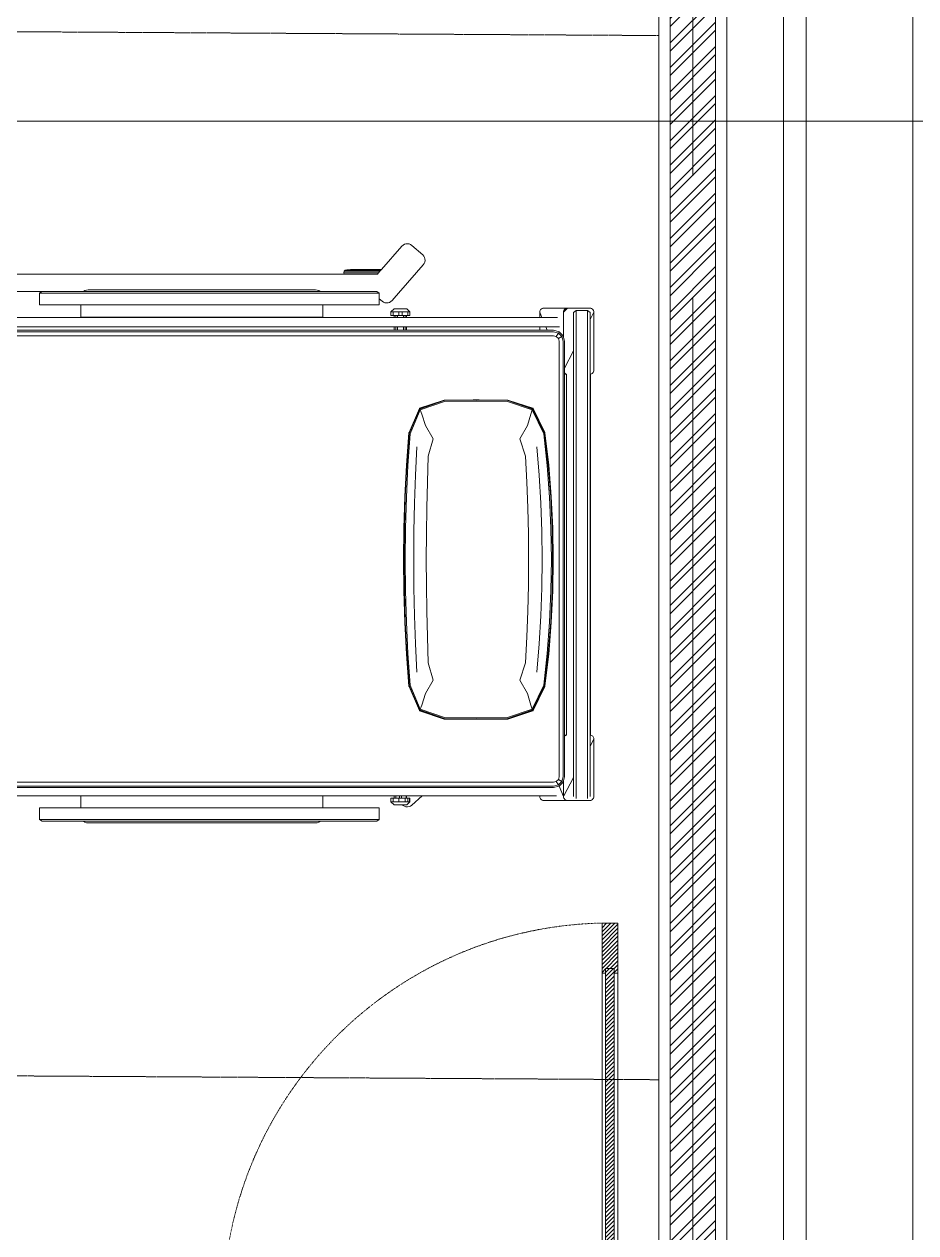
# Model space of a CAD drawing. Header units: millimetres. Extents: x -280308 to 6402717, y -14 to 2073074.
# Drawn here: x 20835 to 22799, y 487686 to 490348 of the extents above; entities that cross this region are included whole.
import ezdxf
from ezdxf.enums import TextEntityAlignment as Align

# ---------------------------------------------------------------- set-up
doc = ezdxf.new("R2010")
doc.units = ezdxf.units.MM
for name, pattern in [('ACAD_ISO03W100', [30, 12, -18]), ('ACAD_ISO08W100', [36, 24, -3, 6, -3]), ('DASHED2', [0.375, 0.25, -0.125])]:
    doc.linetypes.add(name, pattern=pattern)
doc.layers.get('0').update_dxf_attribs({"lineweight": 0})
for name, color, linetype, lineweight in [('_Door & Window', 1, 'Continuous', 0), ('A-ALINE-3', 111, 'Continuous', 15), ('A-ALINE-6', 117, 'Continuous', 9), ('A-ANNOTATION', 144, 'Continuous', 0), ('A-Furn', 250, 'Continuous', 0), ('A-FURN-EQPM', 177, 'Continuous', 0), ('A-Z22-T-Anno_Text', 152, 'Continuous', 9)]:
    doc.layers.add(name, color=color, linetype=linetype, lineweight=lineweight)
doc.layers.add('A-FILL-1', color=7, linetype='Continuous', lineweight=0, true_color=0x454545)
doc.layers.add('A-TEXT', color=254, linetype='Continuous')
doc.styles.add('CENTURY', font='GOTHIC.TTF')
doc.styles.get("Standard").update_dxf_attribs({"font": 'arial.ttf'})
doc.styles.add('TGF_A', font='arial.ttf')

# ---------------------------------------------------------------- blocks, each defined once
blk = doc.blocks.new('A$Ca4ca9c0b')
at = {"layer": 'A-Furn'}
h = blk.add_hatch(dxfattribs=at)
h.set_pattern_fill('ANSI31', color=256, scale=2, angle=540, style=0)
h.set_pattern_definition([(225, (109566.3125, -240668.4215), (4.49012806, -4.49012806), [])])
h.paths.add_polyline_path([(10, 1020), (10, 910), (2, 910), (2, 920), (-17, 920), (-17, 910), (-25, 910), (-25, 1020)])
h = blk.add_hatch(dxfattribs=at)
h.set_pattern_fill('ANSI31', color=256, scale=2, angle=540, style=0)
h.set_pattern_definition([(225, (109566.3125, -240568.4215), (4.49012806, -4.49012806), [])])
h.paths.add_polyline_path([(2, 920), (-17, 920), (-17, 250), (2, 250)])
h = blk.add_hatch(dxfattribs=at)
h.set_pattern_fill('ANSI31', color=256, scale=2, angle=540, style=0)
h.set_pattern_definition([(225, (110170.8596, -240618.4215), (4.49012806, -4.49012806), [])])
h.paths.add_polyline_path([(10, 150), (10, 260), (2, 260), (2, 250), (-17, 250), (-17, 260), (-25, 260), (-25, 150)])
h = blk.add_hatch(dxfattribs=at)
h.set_pattern_fill('ANSI31', color=256, scale=2, angle=540, style=0)
h.set_pattern_definition([(225, (109716.3125, -240669.602), (4.49012806, -4.49012806), [])])
h.paths.add_polyline_path([(-890, 0), (-890, 10), (-900, 10), (-900, 140), (-890, 140), (-890, 150), (-860, 150), (-860, 115), (-850, 115), (-850, 0)])
h = blk.add_hatch(dxfattribs=at)
h.set_pattern_fill('ANSI31', color=256, scale=2, angle=540, style=0)
h.set_pattern_definition([(225, (109566.3125, -240669.602), (4.49012806, -4.49012806), [])])
h.paths.add_polyline_path([(40, 0), (40, 10), (50, 10), (50, 140), (40, 140), (40, 150), (10, 150), (10, 115), (0, 115), (0, 0)])
at = {"layer": '_Door & Window'}
for points in [[(10, 1020), (10, 910), (2, 910), (2, 920), (-17, 920), (-17, 910), (-25, 910), (-25, 1020), (10, 1020)], [(10, 150), (10, 260), (2, 260), (2, 250), (-17, 250), (-17, 260), (-25, 260), (-25, 150), (10, 150)], [(-890, 0), (-890, 10), (-900, 10), (-900, 140), (-890, 140), (-890, 150), (-860, 150), (-860, 115), (-850, 115), (-850, 0), (-890, 0)], [(40, 0), (40, 10), (50, 10), (50, 140), (40, 140), (40, 150), (10, 150), (10, 115), (0, 115), (0, 0), (40, 0)]]:
    blk.add_lwpolyline(points, dxfattribs=at)
blk.add_lwpolyline([(10, 150), (-25, 150), (-25, 1020), (10, 1020)], close=True, dxfattribs=at)
at = {"layer": '_Door & Window', "linetype": 'ACAD_ISO03W100', "ltscale": 0.02}
blk.add_arc((-6.9, 167), 853.2, 91.2147, 181.1385, dxfattribs=at)
at = {"layer": 'A-Furn'}
blk.add_lwpolyline([(2, 920), (-17, 920), (-17, 250), (2, 250)], close=True, dxfattribs=at)
at = {"layer": 'Defpoints', "ltscale": 0.25, "insert": (-87.7, 181.6), "char_height": 30, "attachment_point": 1, "style": 'CENTURY'}
blk.add_mtext_dynamic_manual_height_columns('85', width=78.467, gutter_width=750, heights=[0], dxfattribs=at)
blk = doc.blocks.new('A$C286adef0')
at = {"layer": 'A-FILL-1', "ltscale": 0.25}
h = blk.add_hatch(dxfattribs=at)
h.set_pattern_fill('ANSI32', color=256, scale=4, angle=180)
h.set_pattern_definition([(225, (-183193.888, -223804.533), (26.9407684, -26.9407684), []), (225, (-183211.85, -223804.533), (26.9407684, -26.9407684), [])])
h.paths.add_polyline_path([(68272.8, -21197), (68272.8, -1672), (68372.8, -1672), (68372.8, -21197)])
at = {"ltscale": 0.25}
blk.add_lwpolyline([(68807.8, -1122), (68807.8, -21998.1), (58807.8, -21998.1), (58807.8, -21924.1), (58807.8, -21348.6)], dxfattribs=at)
blk.add_lwpolyline([(68522.8, -15097), (68572.8, -15097), (68572.8, -7847), (68522.8, -7847)], close=True, dxfattribs=at)
at = {"color": 0, "linetype": 'DASHED2', "lineweight": -2, "ltscale": 6}
blk.add_lwpolyline([(68247.8, -12422), (64047.8, -12397), (64047.8, -10097), (68247.8, -10122)], close=True, dxfattribs=at)
at = {"layer": 'A-ALINE-3', "linetype": 'Continuous'}
blk.add_lwpolyline([(68272.8, -21197), (68272.8, -1672), (68372.8, -1672), (68372.8, -21197)], close=True, dxfattribs=at)
at = {"layer": 'A-ALINE-6'}
blk.add_lwpolyline([(68247.8, -21197), (68247.8, -1672), (68397.8, -1672), (68397.8, -21197)], close=True, dxfattribs=at)
at = {"ltscale": 0.25}
blk.add_blockref('A$Ca4ca9c0b', (68147.8, -13097), dxfattribs=at)
blk = doc.blocks.new('*U553')
at = {"layer": 'A-ANNOTATION', "linetype": 'ACAD_ISO08W100', "ltscale": 0.25}
blk.add_lwpolyline([(0, -5), (0, -90.6063)], dxfattribs=at)
at = {"layer": 'A-TEXT'}
blk.add_attdef('N', text='', height=0.9, dxfattribs=at).set_placement((0, 2.75), align=Align.MIDDLE_CENTER)
blk = doc.blocks.new('A$Cf37525da')
at = {"color": 124, "xscale": -360.0000000000001, "yscale": 360.0000000000001, "zscale": 360.0000000000001, "rotation": 180}
blk.add_blockref('*U553', (0, -25949.3), dxfattribs=at)
blk = doc.blocks.new('*U540')
at = {"lineweight": -2}
blk.add_line((19.23314, 0), (14.55073, 0), dxfattribs=at)
at = {"color": 7, "lineweight": -2, "style": 'TGF_A', "flags": 8}
for tag, height, p in [('NOTE1', 0.0625, (0, 0.3375)), ('DET', 0.09375, (0, 0.09612)), ('SHT', 0.075, (0, -0.10211)), ('NOTE2', 0.0625, (0, -0.39942))]:
    blk.add_attdef(tag, text='', height=height, dxfattribs=at).set_placement(p, align=Align.MIDDLE)
blk = doc.blocks.new('A$Cba193409')
at = {"layer": 'A-Z22-T-Anno_Text', "color": 7, "xscale": 4266.666666600002, "yscale": 4266.666666600002, "zscale": 4266.666666600002}
blk.add_blockref('*U540', (-74879.7, -8888.9), dxfattribs=at)
blk = doc.blocks.new('A$C872eac23')
at = {"color": 0, "linetype": 'ByBlock', "lineweight": -2}
for p, q in [((-0.5429, -0.0018), (-0.5426, 0.0002)), ((-0.5426, 0.0002), (-0.542, 0.0021)), ((-0.542, 0.0021), (-0.5409, 0.0037)), ((-0.5409, 0.0037), (-0.5396, 0.0051)), ((-0.5396, 0.0051), (-0.5379, 0.0061)), ((-0.5379, 0.0061), (-0.536, 0.0068)), ((-0.536, 0.0068), (-0.534, 0.007)), ((-0.534, 0.007), (-0.4063, 0.007)), ((-0.534, 0.007), (-0.518, -0.0014)), ((-0.4063, 0.007), (-0.4046, 0.0069)), ((-0.4046, 0.0069), (-0.4029, 0.0063)), ((-0.4029, 0.0063), (-0.4014, 0.0055)), ((-0.4014, 0.0055), (-0.4001, 0.0045)), ((-0.4001, 0.0045), (-0.399, 0.0031)), ((-0.399, 0.0031), (-0.3982, 0.0017)), ((-0.3982, 0.0017), (-0.3977, 0)), ((-0.3977, 0), (0.3977, 0)), ((0.3977, 0), (0.3982, 0.0017)), ((0.3982, 0.0017), (0.399, 0.0032)), ((0.399, 0.0032), (0.4001, 0.0045)), ((0.4001, 0.0045), (0.4014, 0.0055)), ((0.4014, 0.0055), (0.4029, 0.0063)), ((0.4029, 0.0063), (0.4046, 0.0069)), ((0.4046, 0.0069), (0.4064, 0.007)), ((0.4064, 0.007), (0.5327, 0.007)), ((0.4064, 0.007), (0.4222, -0.0014)), ((0.5327, 0.007), (0.5348, 0.0068)), ((0.5348, 0.0068), (0.5366, 0.0061)), ((0.5366, 0.0061), (0.5383, 0.0051)), ((0.5383, 0.0051), (0.5396, 0.0037)), ((0.5396, 0.0037), (0.5407, 0.0021)), ((0.5407, 0.0021), (0.5413, 0.0002)), ((0.5413, 0.0002), (0.5416, -0.0018)), ((-0.5429, -0.0511), (-0.5429, -0.0018)), ((-0.5333, -0.0014), (-0.5378, -0.0071)), ((-0.5378, -0.0071), (-0.5378, -0.0321)), ((-0.5378, -0.0071), (0.5376, -0.0071)), ((-0.5333, -0.0014), (-0.518, -0.0014)), ((0.4222, -0.0014), (-0.518, -0.0014)), ((0.5331, -0.0014), (0.4222, -0.0014)), ((0.5416, -0.0018), (0.5416, -0.0511)), ((-0.5429, -0.1034), (-0.5429, -0.0511)), ((-0.5426, -0.0531), (-0.5429, -0.0511)), ((-0.534, -0.06), (-0.5429, -0.0511)), ((-0.542, -0.055), (-0.5426, -0.0531)), ((-0.5333, -0.0378), (-0.5378, -0.0321)), ((-0.5378, -0.0321), (0.5376, -0.0321)), ((-0.5333, -0.0378), (-0.4486, -0.0378)), ((-0.4486, -0.0378), (-0.4109, -0.0575)), ((-0.4486, -0.0378), (0.4909, -0.0378)), ((-0.3977, -0.0529), (-0.3982, -0.0546)), ((-0.3977, -0.0575), (-0.3977, -0.0529)), ((0.3977, -0.0529), (-0.3977, -0.0529)), ((0.3982, -0.0546), (0.3977, -0.0529)), ((0.3977, -0.0529), (0.3977, -0.0575)), ((0.4909, -0.0378), (0.5317, -0.0594)), ((0.5331, -0.0378), (0.4909, -0.0378)), ((0.5413, -0.0531), (0.5407, -0.055)), ((0.5416, -0.0511), (0.5413, -0.0531)), ((0.5416, -0.1034), (0.5416, -0.0511)), ((-0.5409, -0.0566), (-0.542, -0.055)), ((-0.5396, -0.058), (-0.5409, -0.0566)), ((-0.5379, -0.0591), (-0.5396, -0.058)), ((-0.536, -0.0597), (-0.5379, -0.0591)), ((-0.534, -0.06), (-0.536, -0.0597)), ((-0.479, -0.06), (-0.534, -0.06)), ((-0.5224, -0.0729), (-0.5224, -0.1075)), ((-0.5019, -0.0991), (-0.5019, -0.0687)), ((-0.4909, -0.0696), (-0.4941, -0.0817)), ((-0.4821, -0.0608), (-0.4909, -0.0696)), ((-0.4909, -0.0696), (-0.4881, -0.0712)), ((-0.4881, -0.0712), (-0.4909, -0.0817)), ((-0.4805, -0.0636), (-0.4881, -0.0712)), ((-0.4881, -0.0712), (-0.4805, -0.0757)), ((-0.479, -0.06), (-0.4821, -0.0608)), ((-0.4821, -0.0608), (-0.4805, -0.0636)), ((-0.4805, -0.0757), (-0.4821, -0.0817)), ((-0.47, -0.0608), (-0.4805, -0.0636)), ((-0.4805, -0.0636), (-0.476, -0.0712)), ((-0.476, -0.0712), (-0.4805, -0.0757)), ((-0.47, -0.0575), (-0.479, -0.06)), ((-0.47, -0.0696), (-0.476, -0.0712)), ((-0.4109, -0.0575), (-0.47, -0.0575)), ((-0.47, -0.0608), (0.4892, -0.0608)), ((-0.47, -0.0696), (0.4892, -0.0696)), ((-0.4003, -0.0575), (-0.4109, -0.0575)), ((-0.4001, -0.0574), (-0.4003, -0.0575)), ((-0.4003, -0.0575), (-0.3977, -0.0575)), ((-0.399, -0.0561), (-0.4001, -0.0574)), ((-0.3982, -0.0546), (-0.399, -0.0561)), ((-0.3977, -0.0575), (0.3977, -0.0575)), ((0.4003, -0.0575), (0.3977, -0.0575)), ((0.399, -0.0561), (0.3982, -0.0546)), ((0.4001, -0.0574), (0.399, -0.0561)), ((0.4003, -0.0575), (0.4001, -0.0574)), ((0.4892, -0.0575), (0.4003, -0.0575)), ((0.4982, -0.06), (0.4892, -0.0575)), ((0.4996, -0.0636), (0.4892, -0.0608)), ((0.4952, -0.0712), (0.4892, -0.0696)), ((0.4996, -0.0636), (0.4952, -0.0712)), ((0.4996, -0.0757), (0.4952, -0.0712)), ((0.5327, -0.06), (0.4982, -0.06)), ((0.5013, -0.0608), (0.4982, -0.06)), ((0.5013, -0.0608), (0.4996, -0.0636)), ((0.5073, -0.0712), (0.4996, -0.0636)), ((0.5073, -0.0712), (0.4996, -0.0757)), ((0.5013, -0.0817), (0.4996, -0.0757)), ((0.5099, -0.0694), (0.5013, -0.0608)), ((0.5101, -0.0696), (0.5073, -0.0712)), ((0.5101, -0.0817), (0.5073, -0.0712)), ((0.5099, -0.0694), (0.5327, -0.06)), ((0.5101, -0.0696), (0.5099, -0.0694)), ((0.5133, -0.0817), (0.5101, -0.0696)), ((0.5317, -0.0595), (0.5317, -0.0594)), ((0.5317, -0.0594), (0.5327, -0.06)), ((0.5317, -0.1122), (0.5317, -0.0752)), ((0.5348, -0.0597), (0.5327, -0.06)), ((0.5366, -0.0591), (0.5348, -0.0597)), ((0.5383, -0.058), (0.5366, -0.0591)), ((0.5396, -0.0566), (0.5383, -0.058)), ((0.5407, -0.055), (0.5396, -0.0566)), ((-0.5429, -0.1034), (-0.5426, -0.1054)), ((-0.5426, -0.1054), (-0.542, -0.1072)), ((-0.5019, -0.0991), (-0.4941, -0.0959)), ((-0.5019, -0.1122), (-0.5019, -0.0991)), ((-0.4941, -0.0817), (-0.4941, -0.0959)), ((-0.4941, -0.0959), (-0.4941, -0.1122)), ((-0.4909, -2.1111), (-0.4909, -0.0817)), ((-0.4821, -2.1111), (-0.4821, -0.0817)), ((-0.2688, -0.1013), (-0.3218, -0.127)), ((-0.3205, -0.1274), (-0.2669, -0.1017)), ((-0.266, -0.1035), (-0.3191, -0.1286)), ((-0.2688, -0.1013), (-0.2681, -0.1009)), ((-0.1973, -0.0925), (-0.2681, -0.1009)), ((-0.2669, -0.1017), (-0.1965, -0.0936)), ((-0.196, -0.096), (-0.266, -0.1035)), ((-0.1973, -0.0925), (-0.1276, -0.0868)), ((-0.1965, -0.0936), (-0.127, -0.0881)), ((-0.1268, -0.0907), (-0.196, -0.096)), ((-0.0584, -0.0835), (-0.1276, -0.0868)), ((-0.127, -0.0881), (-0.0581, -0.0849)), ((-0.058, -0.0875), (-0.1268, -0.0907)), ((-0.0584, -0.0835), (0.0109, -0.0824)), ((-0.0581, -0.0849), (0.0109, -0.0838)), ((0.0109, -0.0865), (-0.058, -0.0875)), ((0.0801, -0.0835), (0.0109, -0.0824)), ((0.0109, -0.0838), (0.0798, -0.0849)), ((0.0797, -0.0875), (0.0109, -0.0865)), ((0.1485, -0.0907), (0.0797, -0.0875)), ((0.0798, -0.0849), (0.1487, -0.0881)), ((0.0801, -0.0835), (0.1493, -0.0868)), ((0.2178, -0.096), (0.1485, -0.0907)), ((0.1487, -0.0881), (0.2182, -0.0936)), ((0.2191, -0.0925), (0.1493, -0.0868)), ((0.2878, -0.1035), (0.2178, -0.096)), ((0.2182, -0.0936), (0.2887, -0.1017)), ((0.2191, -0.0925), (0.2898, -0.1009)), ((0.3408, -0.1286), (0.2878, -0.1035)), ((0.2887, -0.1017), (0.3422, -0.1274)), ((0.2906, -0.1013), (0.2898, -0.1009)), ((0.2906, -0.1013), (0.3435, -0.127)), ((0.5013, -0.0817), (0.5013, -1.3546)), ((0.5101, -0.0817), (0.5101, -1.3546)), ((0.5133, -0.0817), (0.5133, -1.3546)), ((0.5407, -0.1072), (0.5413, -0.1054)), ((0.5413, -0.1054), (0.5416, -0.1034)), ((-0.542, -0.1072), (-0.5409, -0.1089)), ((-0.5409, -0.1089), (-0.5396, -0.1103)), ((-0.5396, -0.1103), (-0.5379, -0.1113)), ((-0.5379, -0.1113), (-0.536, -0.112)), ((-0.536, -0.112), (-0.534, -0.1122)), ((-0.534, -0.1122), (-0.5224, -0.1075)), ((-0.534, -0.1122), (-0.5224, -0.1122)), ((-0.5224, -0.1075), (-0.5224, -0.1122)), ((-0.5224, -0.1122), (-0.5224, -0.4056)), ((-0.5019, -0.1122), (-0.4941, -0.1122)), ((-0.5019, -0.4056), (-0.5019, -0.1122)), ((-0.4941, -0.4056), (-0.4941, -0.1122)), ((-0.3223, -0.1273), (-0.3405, -0.1824)), ((-0.3218, -0.127), (-0.3404, -0.1823)), ((-0.3392, -0.1825), (-0.3205, -0.1274)), ((-0.3191, -0.1286), (-0.3374, -0.1831)), ((-0.3218, -0.127), (-0.3223, -0.1273)), ((-0.3205, -0.1274), (-0.3218, -0.127)), ((-0.3096, -0.1319), (-0.3191, -0.1286)), ((-0.2843, -0.1394), (-0.3096, -0.1319)), ((-0.1752, -0.1134), (-0.2375, -0.1183)), ((-0.1752, -0.1134), (-0.1131, -0.1099)), ((-0.0511, -0.1078), (-0.1131, -0.1099)), ((-0.0511, -0.1078), (0.0109, -0.1071)), ((0.0729, -0.1078), (0.0109, -0.1071)), ((0.0729, -0.1078), (0.1348, -0.1099)), ((0.1969, -0.1134), (0.1348, -0.1099)), ((0.1969, -0.1134), (0.2592, -0.1183)), ((0.3314, -0.1319), (0.306, -0.1394)), ((0.3314, -0.1319), (0.3408, -0.1286)), ((0.3591, -0.1831), (0.3408, -0.1286)), ((0.3435, -0.127), (0.3422, -0.1274)), ((0.3422, -0.1274), (0.3609, -0.1825)), ((0.344, -0.1273), (0.3435, -0.127)), ((0.3435, -0.127), (0.3621, -0.1823)), ((0.3623, -0.1824), (0.344, -0.1273)), ((0.5317, -0.1122), (0.5327, -0.1122)), ((0.5317, -0.371), (0.5317, -0.1122)), ((0.5327, -0.1122), (0.5348, -0.112)), ((0.5348, -0.112), (0.5366, -0.1113)), ((0.5366, -0.1113), (0.5383, -0.1103)), ((0.5383, -0.1103), (0.5396, -0.1089)), ((0.5396, -0.1089), (0.5407, -0.1072)), ((-0.2551, -0.1558), (-0.2843, -0.1394)), ((-0.2166, -0.1437), (-0.2551, -0.1558)), ((-0.1597, -0.1406), (-0.2166, -0.1437)), ((-0.1028, -0.1384), (-0.1597, -0.1406)), ((-0.046, -0.137), (-0.1028, -0.1384)), ((0.0109, -0.1366), (-0.046, -0.137)), ((0.0677, -0.137), (0.0109, -0.1366)), ((0.1246, -0.1384), (0.0677, -0.137)), ((0.1814, -0.1406), (0.1246, -0.1384)), ((0.2384, -0.1437), (0.1814, -0.1406)), ((0.2768, -0.1558), (0.2384, -0.1437)), ((0.306, -0.1394), (0.2768, -0.1558)), ((-0.3408, -0.246), (-0.3404, -0.1823)), ((-0.3405, -0.1824), (-0.3408, -0.246)), ((-0.3398, -0.2526), (-0.3392, -0.1825)), ((-0.3374, -0.1831), (-0.3379, -0.2526)), ((0.3596, -0.2526), (0.3591, -0.1831)), ((0.3609, -0.1825), (0.3615, -0.2526)), ((0.3626, -0.246), (0.3621, -0.1823)), ((0.3626, -0.246), (0.3623, -0.1824)), ((-0.3409, -0.2526), (-0.3408, -0.246)), ((-0.3409, -0.2526), (-0.3408, -0.2592)), ((-0.3408, -0.2592), (-0.3405, -0.3228)), ((-0.3408, -0.2592), (-0.3404, -0.3229)), ((-0.3392, -0.3227), (-0.3398, -0.2526)), ((-0.3379, -0.2526), (-0.3374, -0.3221)), ((0.3591, -0.3221), (0.3596, -0.2526)), ((0.3615, -0.2526), (0.3609, -0.3227)), ((0.3626, -0.2592), (0.3621, -0.3229)), ((0.3623, -0.3228), (0.3626, -0.2592)), ((0.3626, -0.2526), (0.3626, -0.246)), ((0.3626, -0.2526), (0.3626, -0.2592)), ((-0.3405, -0.3228), (-0.3223, -0.377)), ((-0.3218, -0.3773), (-0.3404, -0.3229)), ((-0.3205, -0.3769), (-0.3392, -0.3227)), ((-0.3374, -0.3221), (-0.3191, -0.3756)), ((0.3408, -0.3756), (0.3591, -0.3221)), ((0.3609, -0.3227), (0.3422, -0.3769)), ((0.3435, -0.3773), (0.3621, -0.3229)), ((0.344, -0.377), (0.3623, -0.3228)), ((-0.681, -0.3941), (-0.6601, -0.3701)), ((-0.6601, -0.3701), (-0.6575, -0.3677)), ((-0.6575, -0.3677), (-0.6545, -0.3661)), ((-0.6545, -0.3661), (-0.6512, -0.3651)), ((-0.6512, -0.3651), (-0.6479, -0.3649)), ((-0.6479, -0.3649), (-0.6445, -0.3654)), ((-0.6445, -0.3654), (-0.6414, -0.3667)), ((-0.6414, -0.3667), (-0.6384, -0.3687)), ((-0.6384, -0.3687), (-0.5819, -0.4181)), ((-0.3096, -0.3719), (-0.3191, -0.3756)), ((-0.3096, -0.3719), (-0.2843, -0.3637)), ((-0.2843, -0.3637), (-0.2551, -0.3469)), ((-0.2166, -0.3578), (-0.2551, -0.3469)), ((-0.1597, -0.3597), (-0.2166, -0.3578)), ((-0.1028, -0.3612), (-0.1597, -0.3597)), ((-0.046, -0.362), (-0.1028, -0.3612)), ((0.0109, -0.3623), (-0.046, -0.362)), ((0.0677, -0.362), (0.0109, -0.3623)), ((0.1246, -0.3612), (0.0677, -0.362)), ((0.1814, -0.3597), (0.1246, -0.3612)), ((0.2384, -0.3578), (0.1814, -0.3597)), ((0.2768, -0.3469), (0.2384, -0.3578)), ((0.2768, -0.3469), (0.306, -0.3637)), ((0.306, -0.3637), (0.3314, -0.3719)), ((0.3314, -0.3719), (0.3408, -0.3756)), ((0.5317, -0.371), (0.5519, -0.3941)), ((0.5317, -0.4056), (0.5317, -0.371)), ((-0.6843, -0.4002), (-0.683, -0.397)), ((-0.683, -0.397), (-0.681, -0.3941)), ((-0.5348, -0.3981), (-0.5416, -0.405)), ((-0.5267, -0.3981), (-0.5348, -0.3981)), ((-0.5348, -0.3981), (-0.5348, -0.403)), ((-0.5267, -0.3981), (-0.5267, -0.403)), ((-0.3223, -0.377), (-0.3218, -0.3773)), ((-0.3218, -0.3773), (-0.3205, -0.3769)), ((-0.2688, -0.4001), (-0.3218, -0.3773)), ((-0.2669, -0.3997), (-0.3205, -0.3769)), ((-0.3191, -0.3756), (-0.266, -0.3979)), ((-0.266, -0.3979), (-0.196, -0.4027)), ((-0.1752, -0.3857), (-0.2375, -0.3827)), ((-0.1752, -0.3857), (-0.1131, -0.388)), ((-0.0511, -0.3893), (-0.1131, -0.388)), ((-0.0511, -0.3893), (0.0109, -0.3898)), ((0.0729, -0.3893), (0.0109, -0.3898)), ((0.0729, -0.3893), (0.1348, -0.388)), ((0.1969, -0.3857), (0.1348, -0.388)), ((0.1969, -0.3857), (0.2592, -0.3827)), ((0.2178, -0.4027), (0.2878, -0.3979)), ((0.2878, -0.3979), (0.3408, -0.3756)), ((0.3422, -0.3769), (0.2887, -0.3997)), ((0.2906, -0.4001), (0.3435, -0.3773)), ((0.3422, -0.3769), (0.3435, -0.3773)), ((0.3435, -0.3773), (0.344, -0.377)), ((0.5363, -0.3993), (0.5363, -0.3981)), ((0.5444, -0.3981), (0.5363, -0.3981)), ((0.5363, -0.403), (0.5363, -0.3993)), ((0.5363, -0.3993), (0.5444, -0.3993)), ((0.5444, -0.3993), (0.5444, -0.3981)), ((0.5511, -0.405), (0.5444, -0.3981)), ((0.5444, -0.403), (0.5444, -0.3993)), ((0.5519, -0.3941), (0.5539, -0.397)), ((0.5539, -0.397), (0.5551, -0.4002)), ((-0.6848, -0.4035), (-0.6843, -0.4002)), ((-0.6846, -0.4069), (-0.6848, -0.4035)), ((-0.6836, -0.4101), (-0.6846, -0.4069)), ((-0.6819, -0.4131), (-0.6836, -0.4101)), ((-0.6796, -0.4157), (-0.6819, -0.4131)), ((-0.6281, -0.4607), (-0.6796, -0.4157)), ((-0.5819, -0.4181), (-0.5817, -0.4182)), ((-0.5819, -0.4181), (-0.5817, -0.4183)), ((-0.5817, -0.4183), (-0.5817, -0.4182)), ((-0.5817, -0.4182), (-0.5811, -0.4188)), ((-0.5817, -0.4183), (-0.5811, -0.4188)), ((-0.5811, -0.4188), (-0.5596, -0.4376)), ((-0.5416, -0.405), (-0.5416, -0.4332)), ((-0.5267, -0.403), (-0.5348, -0.403)), ((-0.5348, -0.4154), (-0.5348, -0.403)), ((-0.5267, -0.4154), (-0.5348, -0.4154)), ((-0.5348, -0.4154), (-0.5348, -0.4227)), ((-0.5267, -0.4227), (-0.5348, -0.4227)), ((-0.5348, -0.4352), (-0.5348, -0.4227)), ((-0.5267, -0.4056), (-0.5267, -0.403)), ((-0.5224, -0.4056), (-0.5267, -0.4056)), ((-0.5267, -0.4056), (-0.5267, -0.4087)), ((-0.5224, -0.4087), (-0.5267, -0.4087)), ((-0.5267, -0.4087), (-0.5267, -0.4123)), ((-0.5224, -0.4123), (-0.5267, -0.4123)), ((-0.5267, -0.4123), (-0.5267, -0.4154)), ((-0.5267, -0.4154), (-0.5267, -0.4227)), ((-0.5267, -0.4227), (-0.5267, -0.4258)), ((-0.5224, -0.4258), (-0.5267, -0.4258)), ((-0.5267, -0.4258), (-0.5267, -0.4294)), ((-0.5224, -0.4056), (-0.5224, -0.4087)), ((-0.5224, -0.4087), (-0.5224, -0.4123)), ((-0.5224, -0.4123), (-0.5224, -0.4258)), ((-0.5224, -0.4258), (-0.5224, -0.4294)), ((-0.4941, -0.4056), (-0.5019, -0.4056)), ((-0.5019, -0.4087), (-0.5019, -0.4056)), ((-0.4941, -0.4087), (-0.5019, -0.4087)), ((-0.5019, -0.4123), (-0.5019, -0.4087)), ((-0.4941, -0.4123), (-0.5019, -0.4123)), ((-0.5019, -0.4258), (-0.5019, -0.4123)), ((-0.4941, -0.4258), (-0.5019, -0.4258)), ((-0.5019, -0.4294), (-0.5019, -0.4258)), ((-0.4941, -0.4056), (-0.4941, -0.4087)), ((-0.4941, -0.4087), (-0.4941, -0.4123)), ((-0.4941, -0.4123), (-0.4941, -0.4258)), ((-0.4941, -0.4258), (-0.4941, -0.4294)), ((-0.2681, -0.4005), (-0.2688, -0.4001)), ((-0.1973, -0.406), (-0.2681, -0.4005)), ((-0.1965, -0.4049), (-0.2669, -0.3997)), ((-0.1973, -0.406), (-0.1276, -0.4096)), ((-0.127, -0.4085), (-0.1965, -0.4049)), ((-0.196, -0.4027), (-0.1268, -0.4061)), ((-0.0584, -0.4117), (-0.1276, -0.4096)), ((-0.0581, -0.4105), (-0.127, -0.4085)), ((-0.1268, -0.4061), (-0.058, -0.4081)), ((-0.0584, -0.4117), (0.0109, -0.4124)), ((0.0109, -0.4112), (-0.0581, -0.4105)), ((-0.058, -0.4081), (0.0109, -0.4088)), ((0.0109, -0.4088), (0.0797, -0.4081)), ((0.0798, -0.4105), (0.0109, -0.4112)), ((0.0801, -0.4117), (0.0109, -0.4124)), ((0.0797, -0.4081), (0.1485, -0.4061)), ((0.1487, -0.4085), (0.0798, -0.4105)), ((0.0801, -0.4117), (0.1493, -0.4096)), ((0.1485, -0.4061), (0.2178, -0.4027)), ((0.2182, -0.4049), (0.1487, -0.4085)), ((0.2191, -0.406), (0.1493, -0.4096)), ((0.2887, -0.3997), (0.2182, -0.4049)), ((0.2191, -0.406), (0.2898, -0.4005)), ((0.2898, -0.4005), (0.2906, -0.4001)), ((0.5363, -0.4056), (0.5317, -0.4056)), ((0.5317, -0.4064), (0.5317, -0.4056)), ((0.5317, -0.4064), (0.5363, -0.4064)), ((0.5317, -0.4167), (0.5317, -0.4064)), ((0.5317, -0.4167), (0.5363, -0.4167)), ((0.5317, -0.4214), (0.5317, -0.4167)), ((0.5317, -0.4214), (0.5363, -0.4214)), ((0.5317, -0.4294), (0.5317, -0.4214)), ((0.5363, -0.403), (0.5363, -0.4056)), ((0.5363, -0.403), (0.5444, -0.403)), ((0.5363, -0.4064), (0.5363, -0.4056)), ((0.5363, -0.4086), (0.5363, -0.4064)), ((0.5363, -0.4086), (0.5444, -0.4086)), ((0.5363, -0.4086), (0.5363, -0.4167)), ((0.5363, -0.4214), (0.5363, -0.4167)), ((0.5363, -0.4227), (0.5363, -0.4214)), ((0.5363, -0.4227), (0.5444, -0.4227)), ((0.5363, -0.4294), (0.5363, -0.4227)), ((0.5444, -0.4086), (0.5444, -0.403)), ((0.5444, -0.4086), (0.5444, -0.4227)), ((0.5444, -0.4227), (0.5444, -0.4352)), ((0.5511, -0.4149), (0.5511, -0.405)), ((0.5528, -0.4131), (0.5511, -0.4149)), ((0.5511, -0.4332), (0.5511, -0.4149)), ((0.5545, -0.4101), (0.5528, -0.4131)), ((0.5554, -0.4069), (0.5545, -0.4101)), ((0.5551, -0.4002), (0.5556, -0.4035)), ((0.5556, -0.4035), (0.5554, -0.4069)), ((-0.5596, -0.4376), (-0.5572, -0.4403)), ((-0.5572, -0.4403), (-0.5555, -0.4433)), ((-0.5555, -0.4433), (-0.5546, -0.4465)), ((-0.5544, -0.4498), (-0.5549, -0.4532)), ((-0.5546, -0.4465), (-0.5544, -0.4498)), ((-0.5348, -0.4401), (-0.5416, -0.4332)), ((-0.5267, -0.4352), (-0.5348, -0.4352)), ((-0.5348, -0.4401), (-0.5348, -0.4352)), ((-0.5267, -0.4401), (-0.5348, -0.4401)), ((-0.5224, -0.4294), (-0.5267, -0.4294)), ((-0.5267, -0.4326), (-0.5267, -0.4294)), ((-0.5224, -0.4326), (-0.5267, -0.4326)), ((-0.5267, -0.4352), (-0.5267, -0.4326)), ((-0.5267, -0.4352), (-0.5267, -0.4401)), ((-0.5224, -0.4294), (-0.5224, -0.4326)), ((-0.5224, -0.4326), (-0.5224, -1.7081)), ((-0.4941, -0.4294), (-0.5019, -0.4294)), ((-0.5019, -0.4326), (-0.5019, -0.4294)), ((-0.4941, -0.4326), (-0.5019, -0.4326)), ((-0.5019, -0.4326), (-0.5019, -1.7083)), ((-0.4941, -0.4294), (-0.4941, -0.4326)), ((-0.4941, -0.4326), (-0.4941, -1.7084)), ((0.5317, -0.4294), (0.5363, -0.4294)), ((0.5317, -0.4326), (0.5317, -0.4294)), ((0.5317, -0.4326), (0.5363, -0.4326)), ((0.5317, -0.4326), (0.5317, -0.5902)), ((0.5363, -0.4294), (0.5363, -0.4326)), ((0.5363, -0.4326), (0.5363, -0.4352)), ((0.5363, -0.4352), (0.5444, -0.4352)), ((0.5363, -0.4352), (0.5363, -0.4401)), ((0.5363, -0.4401), (0.5444, -0.4401)), ((0.5444, -0.4401), (0.5511, -0.4332)), ((0.5444, -0.4352), (0.5444, -0.4401)), ((-0.6272, -0.4615), (-0.6281, -0.4607)), ((-0.6281, -0.4607), (-0.6281, -0.5289)), ((-0.6264, -0.4622), (-0.6272, -0.4615)), ((-0.6272, -0.5292), (-0.6272, -0.4615)), ((-0.624, -0.4643), (-0.6264, -0.4622)), ((-0.6264, -0.4622), (-0.6264, -0.5406)), ((-0.6208, -0.4671), (-0.624, -0.4643)), ((-0.624, -0.4643), (-0.624, -0.543)), ((-0.6176, -0.4699), (-0.6208, -0.4671)), ((-0.6208, -0.4671), (-0.6208, -0.5438)), ((-0.6176, -0.4699), (-0.6176, -0.543)), ((-0.5757, -0.4657), (-0.5798, -0.471)), ((-0.5798, -0.5962), (-0.5798, -0.471)), ((-0.5637, -0.4657), (-0.5757, -0.4657)), ((-0.5757, -1.2141), (-0.5757, -0.4657)), ((-0.5581, -0.4593), (-0.5637, -0.4657)), ((-0.5502, -0.4657), (-0.5637, -0.4657)), ((-0.5561, -0.4564), (-0.5581, -0.4593)), ((-0.5549, -0.4532), (-0.5561, -0.4564)), ((-0.5502, -0.5902), (-0.5502, -0.4657)), ((0.5834, -0.4657), (0.5579, -0.4657)), ((0.5579, -0.5902), (0.5579, -0.4657)), ((0.5875, -0.471), (0.5834, -0.4657)), ((0.5834, -1.2141), (0.5834, -0.4657)), ((0.5875, -0.471), (0.5875, -0.5962)), ((-0.6281, -0.5289), (-0.6272, -0.5292)), ((-0.6272, -0.5374), (-0.6272, -0.5292)), ((-0.6272, -0.5374), (-0.6264, -0.5406)), ((-0.6264, -0.5406), (-0.624, -0.543)), ((-0.624, -0.543), (-0.6208, -0.5438)), ((-0.6208, -0.5438), (-0.6176, -0.543)), ((-0.6176, -0.543), (-0.6176, -1.6843)), ((-0.5828, -0.6024), (-0.5832, -0.6061)), ((-0.5832, -0.6061), (-0.5832, -1.1074)), ((-0.5816, -0.5991), (-0.5828, -0.6024)), ((-0.5798, -0.5962), (-0.5816, -0.5991)), ((-0.5798, -1.1173), (-0.5798, -0.5962)), ((-0.5231, -0.5902), (-0.5502, -0.5902)), ((-0.5502, -1.1233), (-0.5502, -0.5902)), ((-0.5231, -1.1233), (-0.5231, -0.5902)), ((0.5317, -0.5902), (0.5579, -0.5902)), ((0.5317, -1.1233), (0.5317, -0.5902)), ((0.5579, -0.5902), (0.5579, -1.1233)), ((0.5875, -0.5962), (0.5893, -0.5991)), ((0.5875, -0.5962), (0.5875, -1.1173)), ((0.5893, -0.5991), (0.5905, -0.6024)), ((0.5905, -0.6024), (0.5909, -0.6061)), ((0.5909, -0.6061), (0.5909, -1.1074)), ((-0.5832, -1.1074), (-0.5828, -1.1111)), ((-0.5828, -1.1111), (-0.5816, -1.1144)), ((-0.5816, -1.1144), (-0.5798, -1.1173)), ((-0.5798, -1.1173), (-0.5798, -1.2088)), ((0.5893, -1.1144), (0.5875, -1.1173)), ((0.5875, -1.1173), (0.5875, -1.2088)), ((0.5905, -1.1111), (0.5893, -1.1144)), ((0.5909, -1.1074), (0.5905, -1.1111)), ((-0.5502, -1.1233), (-0.5231, -1.1233)), ((-0.5502, -1.2141), (-0.5502, -1.1233)), ((0.5579, -1.1233), (0.5317, -1.1233)), ((0.5317, -1.3546), (0.5317, -1.1233)), ((0.5579, -1.2141), (0.5579, -1.1233)), ((-0.5795, -1.2092), (-0.5798, -1.2088)), ((-0.5795, -1.2092), (-0.5795, -1.6803)), ((-0.5757, -1.2141), (-0.5795, -1.2092)), ((-0.5757, -1.2141), (-0.5502, -1.2141)), ((0.5579, -1.2141), (0.5834, -1.2141)), ((0.5875, -1.2088), (0.5834, -1.2141))]:
    blk.add_line(p, q, dxfattribs=at)
blk = doc.blocks.new('A$C8aa274cb')
at = {"color": 0, "linetype": 'ByBlock', "lineweight": -2, "xscale": 1000.000000000008, "yscale": 1000.000000000008, "zscale": 1000.000000000008, "rotation": 270}
blk.add_blockref('A$C872eac23', (-500, -9893.4), dxfattribs=at)
blk = doc.blocks.new('3')
at = {"ltscale": 0.25}
blk.add_blockref('A$C286adef0', (-46014.9, 500445.2), dxfattribs=at)
blk.add_blockref('A$Cf37525da', (22307.9, 498773.3), dxfattribs=at)
at = {"layer": 'A-FURN-EQPM', "color": 0, "linetype": 'ByBlock', "lineweight": -2, "ltscale": 0.25}
blk.add_blockref('A$Cba193409', (22557.9, 499023.3), dxfattribs=at)
at = {"layer": 'A-FURN-EQPM', "ltscale": 0.25}
blk.add_blockref('A$C8aa274cb', (22582.9, 499073.3), dxfattribs=at)

msp = doc.modelspace()

# ---------------------------------------------------------------- block references
msp.add_blockref('3', (0, 0))

doc.saveas('drawing.dxf')
